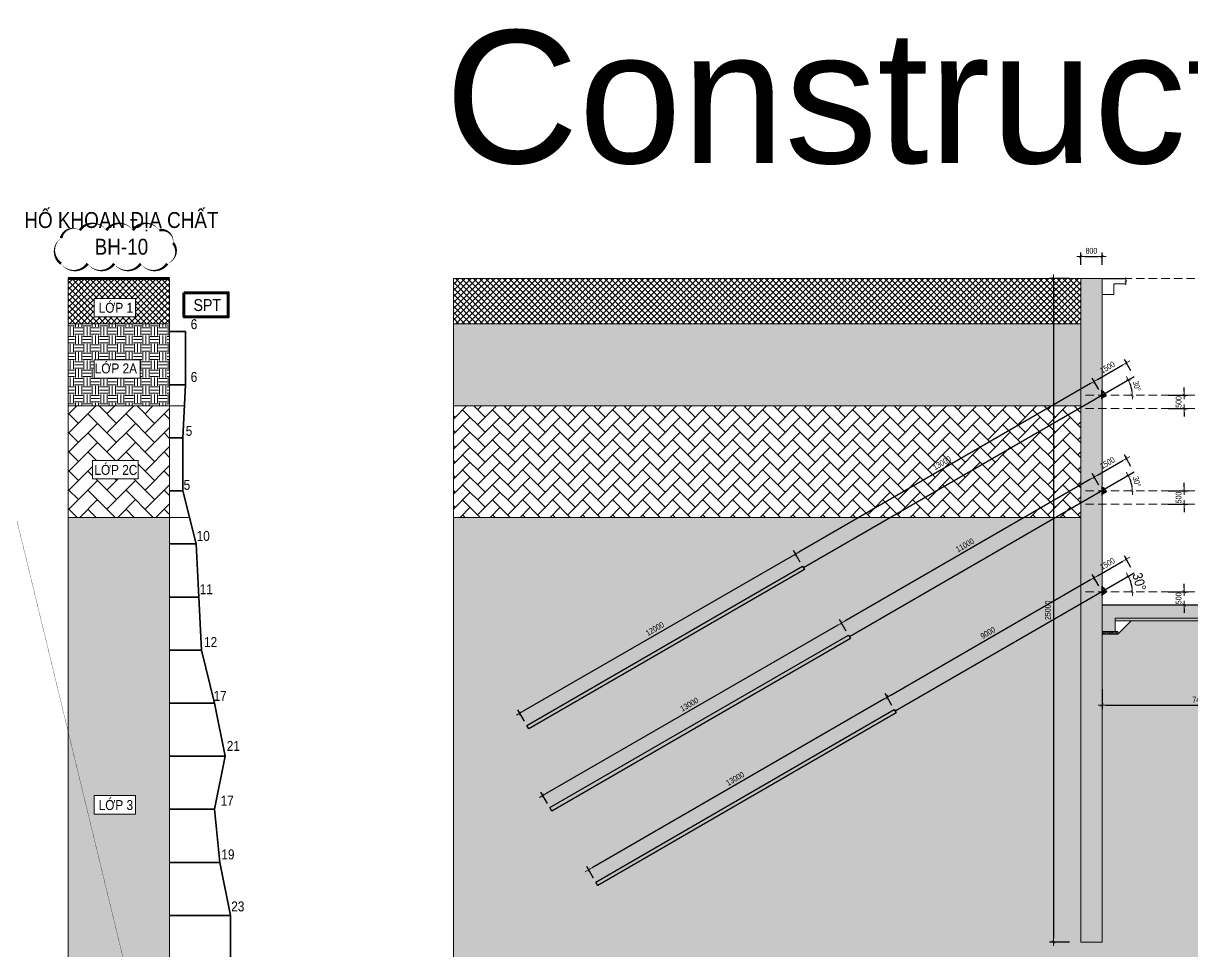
# Model space of a CAD drawing. Header units: millimetres. Extents: x -383953 to 676589, y -101685 to 196247.
# Drawn here: x 121017 to 165062, y 149035 to 183974 of the extents above; entities that cross this region are included whole.
import ezdxf
from ezdxf.enums import TextEntityAlignment as Align

# ---------------------------------------------------------------- set-up
doc = ezdxf.new("R2010")
doc.units = ezdxf.units.MM
doc.linetypes.add('HIDDEN', pattern=[9.525, 6.35, -3.175])
doc.layers.get('0').update_dxf_attribs({"lineweight": 20})
doc.layers.get('Defpoints').update_dxf_attribs({"color": 151, "lineweight": 9})
for name, color, linetype in [('ANCHOR_HEAD', 130, 'Continuous'), ('Concrete', 2, 'Continuous'), ('X-SEC-2$0$A-CON', 2, 'Continuous'), ('건축', 8, 'Continuous')]:
    doc.layers.add(name, color=color, linetype=linetype)
for name, color, linetype, lineweight in [('NDC_S_CONTINUOUS', 3, 'Continuous', 20), ('NDC_S_DIM', 1, 'Continuous', 15), ('NDC_S_ENG TEXT', 2, 'Continuous', 20), ('NDC_S_FOUNDATION NAME', 7, 'Continuous', 20), ('NDC_S_HATCH MATERIAL', 8, 'Continuous', 13), ('NDC_S_LEVEL TEXT', 7, 'Continuous', 20), ('NDC_S_REBAR', 4, 'Continuous', 35), ('NDC_S_SLAB', 2, 'Continuous', 20), ('NDC_S_VN TITLE', 6, 'Continuous', 35)]:
    doc.layers.add(name, color=color, linetype=linetype, lineweight=lineweight)
doc.styles.add('ARIAL', font='arial.ttf', dxfattribs={"width": 0.8})
doc.styles.add('NDC_ARIAL', font='arial.ttf', dxfattribs={"width": 0.85})
doc.styles.add('NDC_DIM', font='', dxfattribs={"width": 0.75})
doc.styles.get('NDC_DIM').set_extended_font_data('Dotum')
doc.dimstyles.new('NDC_1-150', dxfattribs={"dimscale": 150, "dimtxt": 2.5, "dimasz": 1, "dimexe": 1.5, "dimexo": 0, "dimgap": 0.8, "dimtad": 1, "dimdec": 0, "dimdsep": 46, "dimtxsty": 'NDC_ARIAL', "dimblk": 'DIMMARK', "dimcen": 49999.938995, "dimdle": 1.5, "dimclrd": 1, "dimclre": 1, "dimclrt": 3, "dimadec": 0, "dimazin": 0, "dimtfac": 1, "dimtdec": 0, "dimtix": 1, "dimtmove": 2, "dimatfit": 3, "dimfxl": 1, "dimarcsym": 0})
doc.dimstyles.new('NDC_dim_100', dxfattribs={"dimscale": 100, "dimtxt": 2.2, "dimasz": 1.5, "dimexe": 1.5, "dimexo": 2.5, "dimgap": 1, "dimtad": 1, "dimdec": 0, "dimzin": 0, "dimdsep": 46, "dimtxsty": 'NDC_DIM', "dimblk": 'DIMMARK', "dimcen": 0.09, "dimdle": 1.2, "dimclrd": 1, "dimclre": 1, "dimclrt": 3, "dimadec": 0, "dimazin": 0, "dimtfac": 1, "dimtdec": 0, "dimtix": 1, "dimtofl": 0, "dimtmove": 0, "dimatfit": 3, "dimfxl": 6, "dimfxlon": 1, "dimtolj": 1, "dimtzin": 0, "dimarcsym": 0})
pattern_1 = [(355, (202171.6304, 433031.871), (0.60878286, 6.95841997), [5.08, -1.905]), (85, (202171.6304, 433031.871), (-6.95841997, 0.60878286), [5.08, -1.905])]

# ---------------------------------------------------------------- blocks, each defined once
blk = doc.blocks.new('DIMMARK')
at = {"layer": 'NDC_S_DIM', "color": 1}
blk.add_line((-1.5, 0), (1, 0), dxfattribs=at)
at = {"layer": 'NDC_S_DIM', "color": 2, "const_width": 0.1}
blk.add_lwpolyline([(-0.42, -0.42), (0.42, 0.42)], dxfattribs=at)
blk = doc.blocks.new('*D370')
at = {"layer": 'Defpoints', "color": 0, "ltscale": 100, "transparency": 16777216}
for p in [(163237, 169959, 0), (163237, 169459, 0), (164780, 169459)]:
    blk.add_point(p, dxfattribs=at)
at = {"layer": 'NDC_S_CONTINUOUS', "color": 1, "lineweight": -2, "ltscale": 100, "transparency": 16777216}
for p, q in [((164780, 170109), (164780, 170259)), ((164180, 169959), (164930, 169959)), ((164180, 169459), (164930, 169459)), ((164780, 169309), (164780, 169159))]:
    blk.add_line(p, q, dxfattribs=at)
at = {"layer": 'NDC_S_CONTINUOUS', "color": 1, "lineweight": -2, "ltscale": 100, "transparency": 16777216, "xscale": 150, "yscale": 150, "zscale": 150}
for p, rotation in [((164780, 169959), 270), ((164780, 169459), 90)]:
    blk.add_blockref('DIMMARK', p, dxfattribs=dict(at, rotation=rotation))
at = {"layer": 'NDC_S_CONTINUOUS', "color": 3, "ltscale": 100, "transparency": 16777216, "insert": (164570, 169709), "char_height": 220, "attachment_point": 5, "rotation": 90, "style": 'NDC_DIM'}
blk.add_mtext('\\A1;500', dxfattribs=at)
blk = doc.blocks.new('*D371')
at = {"layer": 'Defpoints', "color": 0, "ltscale": 100, "transparency": 16777216}
for p in [(163237, 166359, 0), (163237, 165859, 0), (164780, 165859)]:
    blk.add_point(p, dxfattribs=at)
at = {"layer": 'NDC_S_CONTINUOUS', "color": 1, "lineweight": -2, "ltscale": 100, "transparency": 16777216}
for p, q in [((164780, 166509), (164780, 166659)), ((164180, 166359), (164930, 166359)), ((164180, 165859), (164930, 165859)), ((164780, 165709), (164780, 165559))]:
    blk.add_line(p, q, dxfattribs=at)
at = {"layer": 'NDC_S_CONTINUOUS', "color": 1, "lineweight": -2, "ltscale": 100, "transparency": 16777216, "xscale": 150, "yscale": 150, "zscale": 150}
for p, rotation in [((164780, 166359), 270), ((164780, 165859), 90)]:
    blk.add_blockref('DIMMARK', p, dxfattribs=dict(at, rotation=rotation))
at = {"layer": 'NDC_S_CONTINUOUS', "color": 3, "ltscale": 100, "transparency": 16777216, "insert": (164570, 166109), "char_height": 220, "attachment_point": 5, "rotation": 90, "style": 'NDC_DIM'}
blk.add_mtext('\\A1;500', dxfattribs=at)
blk = doc.blocks.new('ANCHOR_HEAD2')
at = {"layer": 'ANCHOR_HEAD'}
for p, q in [((-96, 260), (-334, -81)), ((-84, 260), (-326, -86)), ((-24, -143), (-265, 1)), ((-259, 10), (-24, -133)), ((-24, 89), (-146, 170)), ((-141, 179), (-24, 99)), ((-14, 260), (-96, 260)), ((-24, -260), (-24, 260)), ((-14, -260), (-14, 260)), ((-24, -260), (-334, -81)), ((-24, -260), (-14, -260))]:
    blk.add_line(p, q, dxfattribs=at)
blk.add_lwpolyline([(-14, 350), (0, 350), (0, -350), (-14, -350)], close=True, dxfattribs=at)
blk = doc.blocks.new('*D372')
at = {"layer": 'Defpoints', "color": 0, "ltscale": 100, "transparency": 16777216}
for p in [(161684, 169959), (150126, 163979), (150426, 163459)]:
    blk.add_point(p, dxfattribs=at)
at = {"layer": 'NDC_S_CONTINUOUS', "color": 1, "lineweight": -2, "ltscale": 100, "transparency": 16777216}
for p, q in [((161559, 170175), (161309, 170609)), ((161254, 170404), (150256, 164054)), ((150301, 163675), (150051, 164109))]:
    blk.add_line(p, q, dxfattribs=at)
at = {"layer": 'NDC_S_CONTINUOUS', "color": 1, "lineweight": -2, "ltscale": 100, "transparency": 16777216, "xscale": 150, "yscale": 150, "zscale": 150}
for p, rotation in [((161384, 170479), 29.99999999999558), ((150126, 163979), 209.9999999999956)]:
    blk.add_blockref('DIMMARK', p, dxfattribs=dict(at, rotation=rotation))
at = {"layer": 'NDC_S_CONTINUOUS', "color": 3, "ltscale": 100, "transparency": 16777216, "insert": (155650, 167411), "char_height": 220, "attachment_point": 5, "rotation": 30, "style": 'NDC_DIM'}
blk.add_mtext('\\A1;13000', dxfattribs=at)
blk = doc.blocks.new('*D373')
at = {"layer": 'Defpoints', "color": 0, "ltscale": 100, "transparency": 16777216}
for p in [(162600, 171181), (162900, 170661), (161684, 169959)]:
    blk.add_point(p, dxfattribs=at)
at = {"layer": 'NDC_S_CONTINUOUS', "color": 1, "lineweight": -2, "ltscale": 100, "transparency": 16777216}
for p, q in [((161514, 170554), (162470, 171106)), ((162775, 170877), (162525, 171311)), ((161559, 170175), (161309, 170609))]:
    blk.add_line(p, q, dxfattribs=at)
at = {"layer": 'NDC_S_CONTINUOUS', "color": 1, "lineweight": -2, "ltscale": 100, "transparency": 16777216, "xscale": 150, "yscale": 150, "zscale": 150}
for p, rotation in [((162600, 171181), 29.99999999999344), ((161384, 170479), 209.9999999999935)]:
    blk.add_blockref('DIMMARK', p, dxfattribs=dict(at, rotation=rotation))
at = {"layer": 'NDC_S_CONTINUOUS', "color": 3, "ltscale": 100, "transparency": 16777216, "insert": (161887, 171012), "char_height": 220, "attachment_point": 5, "rotation": 30, "style": 'NDC_DIM'}
blk.add_mtext('\\A1;1500', dxfattribs=at)
blk = doc.blocks.new('*D374')
at = {"layer": 'Defpoints', "color": 0, "ltscale": 100, "transparency": 16777216}
for p in [(162900, 170661), (162809, 170157), (161684, 169959), (164732, 169959), (150426, 163459)]:
    blk.add_point(p, dxfattribs=at)
at = {"layer": 'NDC_S_CONTINUOUS', "color": 1, "lineweight": -2, "ltscale": 100, "transparency": 16777216}
blk.add_arc((161684, 169959), 1142, 7.5312, 22.4688, dxfattribs=at)
at = {"layer": 'NDC_S_CONTINUOUS', "color": 1, "lineweight": -2, "ltscale": 100, "transparency": 16777216, "xscale": 150, "yscale": 150, "zscale": 150}
for p, rotation in [((162673, 170530), 116.2344230445618), ((162826, 169959), 273.7655769554311)]:
    blk.add_blockref('DIMMARK', p, dxfattribs=dict(at, rotation=rotation))
at = {"layer": 'NDC_S_CONTINUOUS', "color": 3, "ltscale": 100, "transparency": 16777216, "insert": (162990, 170309), "char_height": 220, "attachment_point": 5, "rotation": 285, "style": 'NDC_DIM'}
blk.add_mtext('\\A1;30°', dxfattribs=at)
blk = doc.blocks.new('*D375')
at = {"layer": 'Defpoints', "color": 0, "ltscale": 100, "transparency": 16777216}
for p in [(150426, 163459), (139734, 157979), (140034, 157459)]:
    blk.add_point(p, dxfattribs=at)
at = {"layer": 'NDC_S_CONTINUOUS', "color": 1, "lineweight": -2, "ltscale": 100, "transparency": 16777216}
for p, q in [((149996, 163904), (139864, 158054)), ((150301, 163675), (150051, 164109)), ((139909, 157675), (139659, 158109))]:
    blk.add_line(p, q, dxfattribs=at)
at = {"layer": 'NDC_S_CONTINUOUS', "color": 1, "lineweight": -2, "ltscale": 100, "transparency": 16777216, "xscale": 150, "yscale": 150, "zscale": 150}
for p, rotation in [((150126, 163979), 29.99999999998255), ((139734, 157979), 209.9999999999825)]:
    blk.add_blockref('DIMMARK', p, dxfattribs=dict(at, rotation=rotation))
at = {"layer": 'NDC_S_CONTINUOUS', "color": 3, "ltscale": 100, "transparency": 16777216, "insert": (144825, 161161), "char_height": 220, "attachment_point": 5, "rotation": 30, "style": 'NDC_DIM'}
blk.add_mtext('\\A1;12000', dxfattribs=at)
blk = doc.blocks.new('*D376')
at = {"layer": 'Defpoints', "color": 0, "ltscale": 100, "transparency": 16777216}
for p in [(161684, 166359), (151858, 161379), (152158, 160859)]:
    blk.add_point(p, dxfattribs=at)
at = {"layer": 'NDC_S_CONTINUOUS', "color": 1, "lineweight": -2, "ltscale": 100, "transparency": 16777216}
for p, q in [((161559, 166575), (161309, 167009)), ((161254, 166804), (151988, 161454)), ((152033, 161075), (151783, 161509))]:
    blk.add_line(p, q, dxfattribs=at)
at = {"layer": 'NDC_S_CONTINUOUS', "color": 1, "lineweight": -2, "ltscale": 100, "transparency": 16777216, "xscale": 150, "yscale": 150, "zscale": 150}
for p, rotation in [((161384, 166879), 29.99999999999718), ((151858, 161379), 209.9999999999972)]:
    blk.add_blockref('DIMMARK', p, dxfattribs=dict(at, rotation=rotation))
at = {"layer": 'NDC_S_CONTINUOUS', "color": 3, "ltscale": 100, "transparency": 16777216, "insert": (156516, 164311), "char_height": 220, "attachment_point": 5, "rotation": 30, "style": 'NDC_DIM'}
blk.add_mtext('\\A1;11000', dxfattribs=at)
blk = doc.blocks.new('*D377')
at = {"layer": 'Defpoints', "color": 0, "ltscale": 100, "transparency": 16777216}
for p in [(162600, 167581), (162900, 167061), (161684, 166359)]:
    blk.add_point(p, dxfattribs=at)
at = {"layer": 'NDC_S_CONTINUOUS', "color": 1, "lineweight": -2, "ltscale": 100, "transparency": 16777216}
for p, q in [((161514, 166954), (162470, 167506)), ((162775, 167277), (162525, 167711)), ((161559, 166575), (161309, 167009))]:
    blk.add_line(p, q, dxfattribs=at)
at = {"layer": 'NDC_S_CONTINUOUS', "color": 1, "lineweight": -2, "ltscale": 100, "transparency": 16777216, "xscale": 150, "yscale": 150, "zscale": 150}
for p, rotation in [((162600, 167581), 29.99999999999344), ((161384, 166879), 209.9999999999934)]:
    blk.add_blockref('DIMMARK', p, dxfattribs=dict(at, rotation=rotation))
at = {"layer": 'NDC_S_CONTINUOUS', "color": 3, "ltscale": 100, "transparency": 16777216, "insert": (161887, 167412), "char_height": 220, "attachment_point": 5, "rotation": 30, "style": 'NDC_DIM'}
blk.add_mtext('\\A1;1500', dxfattribs=at)
blk = doc.blocks.new('*D378')
at = {"layer": 'Defpoints', "color": 0, "ltscale": 100, "transparency": 16777216}
for p in [(162900, 167061), (162809, 166557), (161684, 166359), (164732, 166359), (152158, 160859)]:
    blk.add_point(p, dxfattribs=at)
at = {"layer": 'NDC_S_CONTINUOUS', "color": 1, "lineweight": -2, "ltscale": 100, "transparency": 16777216}
blk.add_arc((161684, 166359), 1142, 7.5312, 22.4688, dxfattribs=at)
at = {"layer": 'NDC_S_CONTINUOUS', "color": 1, "lineweight": -2, "ltscale": 100, "transparency": 16777216, "xscale": 150, "yscale": 150, "zscale": 150}
for p, rotation in [((162673, 166930), 116.2344230445613), ((162826, 166359), 273.7655769554322)]:
    blk.add_blockref('DIMMARK', p, dxfattribs=dict(at, rotation=rotation))
at = {"layer": 'NDC_S_CONTINUOUS', "color": 3, "ltscale": 100, "transparency": 16777216, "insert": (162990, 166709), "char_height": 220, "attachment_point": 5, "rotation": 285, "style": 'NDC_DIM'}
blk.add_mtext('\\A1;30°', dxfattribs=at)
blk = doc.blocks.new('*D379')
at = {"layer": 'Defpoints', "color": 0, "ltscale": 100, "transparency": 16777216}
for p in [(152158, 160859), (140600, 154879), (140900, 154359)]:
    blk.add_point(p, dxfattribs=at)
at = {"layer": 'NDC_S_CONTINUOUS', "color": 1, "lineweight": -2, "ltscale": 100, "transparency": 16777216}
for p, q in [((151728, 161304), (140730, 154954)), ((152033, 161075), (151783, 161509)), ((140775, 154575), (140525, 155009))]:
    blk.add_line(p, q, dxfattribs=at)
at = {"layer": 'NDC_S_CONTINUOUS', "color": 1, "lineweight": -2, "ltscale": 100, "transparency": 16777216, "xscale": 150, "yscale": 150, "zscale": 150}
for p, rotation in [((151858, 161379), 29.99999999998326), ((140600, 154879), 209.9999999999833)]:
    blk.add_blockref('DIMMARK', p, dxfattribs=dict(at, rotation=rotation))
at = {"layer": 'NDC_S_CONTINUOUS', "color": 3, "ltscale": 100, "transparency": 16777216, "insert": (146124, 158311), "char_height": 220, "attachment_point": 5, "rotation": 30, "style": 'NDC_DIM'}
blk.add_mtext('\\A1;13000', dxfattribs=at)
blk = doc.blocks.new('*D354')
at = {"layer": 'Defpoints', "color": 0, "ltscale": 100, "transparency": 16777216}
for p in [(161684, 162559), (153590, 158579), (153890, 158059)]:
    blk.add_point(p, dxfattribs=at)
at = {"layer": 'NDC_S_CONTINUOUS', "color": 1, "lineweight": -2, "ltscale": 100, "transparency": 16777216}
for p, q in [((161254, 163004), (153720, 158654)), ((161559, 162775), (161309, 163209)), ((153765, 158275), (153515, 158709))]:
    blk.add_line(p, q, dxfattribs=at)
at = {"layer": 'NDC_S_CONTINUOUS', "color": 1, "lineweight": -2, "ltscale": 100, "transparency": 16777216, "xscale": 150, "yscale": 150, "zscale": 150}
for p, rotation in [((161384, 163079), 29.99999999999286), ((153590, 158579), 209.9999999999929)]:
    blk.add_blockref('DIMMARK', p, dxfattribs=dict(at, rotation=rotation))
at = {"layer": 'NDC_S_CONTINUOUS', "color": 3, "ltscale": 100, "transparency": 16777216, "insert": (157382, 161011), "char_height": 220, "attachment_point": 5, "rotation": 30, "style": 'NDC_DIM'}
blk.add_mtext('\\A1;9000', dxfattribs=at)
blk = doc.blocks.new('*D355')
at = {"layer": 'Defpoints', "color": 0, "ltscale": 100, "transparency": 16777216}
for p in [(162600, 163781), (162900, 163261), (161684, 162559)]:
    blk.add_point(p, dxfattribs=at)
at = {"layer": 'NDC_S_CONTINUOUS', "color": 1, "lineweight": -2, "ltscale": 100, "transparency": 16777216}
for p, q in [((162775, 163477), (162525, 163911)), ((161514, 163154), (162470, 163706)), ((161559, 162775), (161309, 163209))]:
    blk.add_line(p, q, dxfattribs=at)
at = {"layer": 'NDC_S_CONTINUOUS', "color": 1, "lineweight": -2, "ltscale": 100, "transparency": 16777216, "xscale": 150, "yscale": 150, "zscale": 150}
for p, rotation in [((162600, 163781), 29.99999999999344), ((161384, 163079), 209.9999999999934)]:
    blk.add_blockref('DIMMARK', p, dxfattribs=dict(at, rotation=rotation))
at = {"layer": 'NDC_S_CONTINUOUS', "color": 3, "ltscale": 100, "transparency": 16777216, "insert": (161887, 163612), "char_height": 220, "attachment_point": 5, "rotation": 30, "style": 'NDC_DIM'}
blk.add_mtext('\\A1;1500', dxfattribs=at)
blk = doc.blocks.new('*D356')
at = {"layer": 'Defpoints', "color": 0, "transparency": 16777216}
for p in [(162900, 163261), (161684, 162559), (162809, 162757), (164732, 162559), (153890, 158059)]:
    blk.add_point(p, dxfattribs=at)
at = {"layer": 'NDC_S_CONTINUOUS', "color": 1, "lineweight": -2, "transparency": 16777216}
blk.add_arc((161684, 162559), 1142, 7.5312, 22.4688, dxfattribs=at)
at = {"layer": 'NDC_S_CONTINUOUS', "color": 1, "lineweight": -2, "transparency": 16777216, "xscale": 150, "yscale": 150, "zscale": 150}
for p, rotation in [((162673, 163130), 116.2344230445632), ((162826, 162559), 273.7655769554296)]:
    blk.add_blockref('DIMMARK', p, dxfattribs=dict(at, rotation=rotation))
at = {"layer": 'NDC_S_CONTINUOUS', "color": 3, "transparency": 16777216, "insert": (163088, 162935), "char_height": 375, "attachment_point": 5, "rotation": 285, "style": 'NDC_ARIAL'}
blk.add_mtext('30°', dxfattribs=at)
blk = doc.blocks.new('*D357')
at = {"layer": 'Defpoints', "color": 0, "ltscale": 100, "transparency": 16777216}
for p in [(153890, 158059), (142332, 152078), (142638, 151548)]:
    blk.add_point(p, dxfattribs=at)
at = {"layer": 'NDC_S_CONTINUOUS', "color": 1, "lineweight": -2, "ltscale": 100, "transparency": 16777216}
for p, q in [((153765, 158275), (153509, 158718)), ((153454, 158513), (142462, 152153)), ((142513, 151765), (142257, 152207))]:
    blk.add_line(p, q, dxfattribs=at)
at = {"layer": 'NDC_S_CONTINUOUS', "color": 1, "lineweight": -2, "ltscale": 100, "transparency": 16777216, "xscale": 150, "yscale": 150, "zscale": 150}
for p, rotation in [((153584, 158588), 30.05380247376608), ((142332, 152078), 210.053802473766)]:
    blk.add_blockref('DIMMARK', p, dxfattribs=dict(at, rotation=rotation))
at = {"layer": 'NDC_S_CONTINUOUS', "color": 3, "ltscale": 100, "transparency": 16777216, "insert": (147853, 155515), "char_height": 220, "attachment_point": 5, "rotation": 30.0538, "style": 'NDC_DIM'}
blk.add_mtext('\\A1;13000', dxfattribs=at)
blk = doc.blocks.new('*D363')
at = {"layer": 'Defpoints', "color": 0, "ltscale": 100, "transparency": 16777216}
for p in [(160884, 174359), (159852, 149359), (160884, 149359)]:
    blk.add_point(p, dxfattribs=at)
at = {"layer": 'NDC_S_CONTINUOUS', "color": 1, "lineweight": -2, "ltscale": 100, "transparency": 16777216}
for p, q in [((160452, 174359), (159702, 174359)), ((159852, 174209), (159852, 149509)), ((160452, 149359), (159702, 149359))]:
    blk.add_line(p, q, dxfattribs=at)
at = {"layer": 'NDC_S_CONTINUOUS', "color": 1, "lineweight": -2, "ltscale": 100, "transparency": 16777216, "xscale": 150, "yscale": 150, "zscale": 150}
for p, rotation in [((159852, 174359), 90), ((159852, 149359), 270)]:
    blk.add_blockref('DIMMARK', p, dxfattribs=dict(at, rotation=rotation))
at = {"layer": 'NDC_S_CONTINUOUS', "color": 3, "ltscale": 100, "transparency": 16777216, "insert": (159642, 161859), "char_height": 220, "attachment_point": 5, "rotation": 90, "style": 'NDC_DIM'}
blk.add_mtext('\\A1;25000', dxfattribs=at)
blk = doc.blocks.new('*D364')
at = {"layer": 'Defpoints', "color": 0, "ltscale": 100, "transparency": 16777216}
for p in [(161684, 175193), (160884, 174627), (161684, 174627)]:
    blk.add_point(p, dxfattribs=at)
at = {"layer": 'NDC_S_CONTINUOUS', "color": 1, "lineweight": -2, "ltscale": 100, "transparency": 16777216}
for p, q in [((160884, 174877), (160884, 175343)), ((161684, 174877), (161684, 175343)), ((161034, 175193), (161534, 175193))]:
    blk.add_line(p, q, dxfattribs=at)
at = {"layer": 'NDC_S_CONTINUOUS', "color": 1, "lineweight": -2, "ltscale": 100, "transparency": 16777216, "xscale": 150, "yscale": 150, "zscale": 150, "rotation": 180}
blk.add_blockref('DIMMARK', (160884, 175193), dxfattribs=at)
at = {"layer": 'NDC_S_CONTINUOUS', "color": 1, "lineweight": -2, "ltscale": 100, "transparency": 16777216, "xscale": 150, "yscale": 150, "zscale": 150}
blk.add_blockref('DIMMARK', (161684, 175193), dxfattribs=at)
at = {"layer": 'NDC_S_CONTINUOUS', "color": 3, "ltscale": 100, "transparency": 16777216, "insert": (161284, 175403), "char_height": 220, "attachment_point": 5, "style": 'NDC_DIM'}
blk.add_mtext('\\A1;800', dxfattribs=at)
blk = doc.blocks.new('*D365')
at = {"layer": 'Defpoints', "color": 0, "ltscale": 100, "transparency": 16777216}
for p in [(161684, 159498), (169084, 158998), (169084, 158281)]:
    blk.add_point(p, dxfattribs=at)
at = {"layer": 'NDC_S_CONTINUOUS', "color": 1, "lineweight": -2, "ltscale": 100, "transparency": 16777216}
for p, q in [((161684, 158881), (161684, 158131)), ((169084, 158748), (169084, 158131)), ((161834, 158281), (168934, 158281))]:
    blk.add_line(p, q, dxfattribs=at)
at = {"layer": 'NDC_S_CONTINUOUS', "color": 1, "lineweight": -2, "ltscale": 100, "transparency": 16777216, "xscale": 150, "yscale": 150, "zscale": 150, "rotation": 180}
blk.add_blockref('DIMMARK', (161684, 158281), dxfattribs=at)
at = {"layer": 'NDC_S_CONTINUOUS', "color": 1, "lineweight": -2, "ltscale": 100, "transparency": 16777216, "xscale": 150, "yscale": 150, "zscale": 150}
blk.add_blockref('DIMMARK', (169084, 158281), dxfattribs=at)
at = {"layer": 'NDC_S_CONTINUOUS', "color": 3, "ltscale": 100, "transparency": 16777216, "insert": (165384, 158491), "char_height": 220, "attachment_point": 5, "style": 'NDC_DIM'}
blk.add_mtext('\\A1;7400', dxfattribs=at)
blk = doc.blocks.new('*D380')
at = {"layer": 'Defpoints', "color": 0, "ltscale": 100, "transparency": 16777216}
for p in [(163237, 162559, 0), (163237, 162059, 0), (164780, 162059)]:
    blk.add_point(p, dxfattribs=at)
at = {"layer": 'NDC_S_CONTINUOUS', "color": 1, "lineweight": -2, "ltscale": 100, "transparency": 16777216}
for p, q in [((164180, 162559), (164930, 162559)), ((164780, 162709), (164780, 162859)), ((164180, 162059), (164930, 162059)), ((164780, 161909), (164780, 161759))]:
    blk.add_line(p, q, dxfattribs=at)
at = {"layer": 'NDC_S_CONTINUOUS', "color": 1, "lineweight": -2, "ltscale": 100, "transparency": 16777216, "xscale": 150, "yscale": 150, "zscale": 150}
for p, rotation in [((164780, 162559), 270), ((164780, 162059), 90)]:
    blk.add_blockref('DIMMARK', p, dxfattribs=dict(at, rotation=rotation))
at = {"layer": 'NDC_S_CONTINUOUS', "color": 3, "ltscale": 100, "transparency": 16777216, "insert": (164570, 162309), "char_height": 220, "attachment_point": 5, "rotation": 90, "style": 'NDC_DIM'}
blk.add_mtext('\\A1;500', dxfattribs=at)

msp = doc.modelspace()

# ---------------------------------------------------------------- hatches: boundary and pattern name
at = {"layer": 'Concrete'}
h = msp.add_hatch(dxfattribs=at)
h.set_pattern_fill('ANGLE', color=256, angle=-5)
h.set_pattern_definition([(355, (322583.621, 397722.406), (0.60878286, 6.95841997), [5.08, -1.905]), (85, (322583.621, 397722.406), (-6.95841997, 0.60878286), [5.08, -1.905])])
h.paths.add_polyline_path([(139996.3, 157523.7), (140071.3, 157393.8), (150463.6, 163393.8), (150388.6, 163523.7)])
h = msp.add_hatch(dxfattribs=at)
h.set_pattern_fill('ANGLE', color=256, angle=-5)
h.set_pattern_definition(pattern_1)
h.paths.add_polyline_path([(152120.6, 160923.7), (140862.3, 154423.7), (140937.3, 154293.8), (152195.6, 160793.8)])
h = msp.add_hatch(dxfattribs=at)
h.set_pattern_fill('ANGLE', color=256, angle=-5)
h.set_pattern_definition(pattern_1)
h.paths.add_polyline_path([(153852.7, 158123.7), (142600.5, 151613.2), (142675.5, 151483.3), (153927.7, 157993.8)])
at = {"layer": 'NDC_S_HATCH MATERIAL'}
h = msp.add_hatch(dxfattribs=at)
h.set_pattern_fill('ANSI37', color=256, scale=50)
h.set_pattern_definition([(45, (293715.89, 440823.3), (-112.2532, 112.2532), []), (135, (293715.89, 440823.3), (-112.2532, -112.2532), [])])
h.paths.add_polyline_path([(122704.8, 174358.8), (122704.8, 172658.8), (126528.4, 172658.8), (126528.4, 174358.8)])
h.paths.add_polyline_path([(123690.2, 173612.3), (125247, 173612.3), (125247, 172919.6), (123690.2, 172919.6)], flags=16)
h.paths.add_polyline_path([(123736.9, 172947.3), (125272.8, 172947.3), (125272.8, 173661.3), (123736.9, 173661.3)], flags=24)
h = msp.add_hatch(dxfattribs=at)
h.set_pattern_fill('ANSI37', color=256, scale=50)
h.set_pattern_definition([(45, (130535.18, 433031.87), (-112.2532, 112.2532), []), (135, (130535.18, 433031.87), (-112.2532, -112.2532), [])])
h.paths.add_polyline_path([(137227.7, 174358.8), (137227.7, 172658.7), (160884.4, 172658.7), (160884.4, 174358.8)])
h = msp.add_hatch(dxfattribs=at)
h.set_pattern_fill('BT-01', color=256, scale=50, pattern_type=2)
h.set_pattern_definition([(50, (192450.18, -757207.56), (358.63009, -31.37607), [37.5, -412.5]), (355, (192450.18, -757207.56), (-69.37567, 376.09607), [30, -330]), (100.4514, (192480.06, -757210.17), (289.25469, 344.71977), [31.8701, -350.57106]), (46.1842, (192450.18, -757107.56), (533.62052, -82.7595), [56.25, -618.75]), (96.6356, (192494.64, -757114.45), (467.33135, 487.05894), [47.80514, -525.8565]), (351.1842, (192450.2, -757107.56), (467.33097, 487.0593), [45, -495]), (21, (192500.18, -757132.56), (298.45353, -201.309445), [37.5, -412.5]), (326, (192500.18, -757132.56), (121.65767, 362.57502), [30, -330]), (71.4514, (192525.05, -757149.33), (420.11131, 161.26525), [31.8701, -350.57106]), (37.5, (192450.18, -757207.56), (6.079928, 166.446927), [0, -326, 0, -335, 0, -331.25]), (7.5, (192450.18, -757207.56), (131.53477, 197.205856), [0, -191, 0, -318.5, 0, -126.25]), (327.5, (192338.68, -757207.56), (266.911218, -11.277436), [0, -125, 0, -390, 0, -517.5]), (317.5, (192288.68, -757207.56), (291.593085, 50.05249), [0, -162.5, 0, -259, 0, -367.5]), (45, (192450.18, -757207.56), (-150.26019, 150.26019), []), (45, (192450.18, -757146.3), (-150.26019, 150.26019), [])])
h.paths.add_polyline_path([(160884.4, 149358.8), (161684.4, 149358.8), (161684.4, 174358.8), (160884.4, 174358.8)])
h = msp.add_hatch(dxfattribs=at)
h.set_pattern_fill('EARTH', color=256, scale=50, angle=90)
h.set_pattern_definition([(90, (293715.9, 440823.3), (-317.5, 317.5), [317.5, -317.5]), (90, (293596.83, 440823.3), (-317.5, 317.5), [317.5, -317.5]), (90, (293477.76, 440823.3), (-317.5, 317.5), [317.5, -317.5]), (180, (293438.08, 440862.98), (-317.5, -317.5), [317.5, -317.5]), (180, (293438.08, 440982.05), (-317.5, -317.5), [317.5, -317.5]), (180, (293438.08, 441101.1), (-317.5, -317.5), [317.5, -317.5])])
h.paths.add_polyline_path([(122704.8, 172658.8), (122704.8, 169558.8), (126528.4, 169558.8), (126528.4, 172658.8)])
h.paths.add_polyline_path([(125415.6, 171300.4), (125415.6, 170607.6), (123690.2, 170607.6), (123690.2, 171300.4)], flags=16)
h.paths.add_polyline_path([(123588.1, 170662), (125421.6, 170662), (125421.6, 171376.1), (123588.1, 171376.1)], flags=24)
h = msp.add_hatch(dxfattribs=at)
h.set_pattern_fill('EARTH', color=256, scale=50, angle=90)
h.set_pattern_definition([(90, (130535.18, 433031.87), (-317.5, 317.5), [317.5, -317.5]), (90, (130416.1, 433031.87), (-317.5, 317.5), [317.5, -317.5]), (90, (130297.05, 433031.87), (-317.5, 317.5), [317.5, -317.5]), (180, (130257.36, 433071.56), (-317.5, -317.5), [317.5, -317.5]), (180, (130257.36, 433190.62), (-317.5, -317.5), [317.5, -317.5]), (180, (130257.36, 433309.68), (-317.5, -317.5), [317.5, -317.5])])
h.paths.add_polyline_path([(137227.7, 172658.7), (137227.7, 169558.7), (160884.4, 169558.7), (160884.4, 172658.7)])
h = msp.add_hatch(dxfattribs=at)
h.set_pattern_fill('AR-HBONE', color=256, scale=5)
h.set_pattern_definition([(45, (293715.9, 440823.3), (0, 718.4205), [1524, -508]), (135, (294075.1, 441182.5), (7e-14, 718.4205), [1524, -508])])
h.paths.add_polyline_path([(122704.8, 169558.8), (122704.9, 165358.8), (126528.4, 165358.8), (126528.4, 169558.8)])
h.paths.add_polyline_path([(125344.2, 167502.9), (125344.2, 166810.2), (123624.8, 166810.2), (123624.8, 167502.9)], flags=16)
h.paths.add_polyline_path([(123576.1, 166837.8), (125433.5, 166837.8), (125433.5, 167551.9), (123576.1, 167551.9)], flags=24)
h = msp.add_hatch(dxfattribs=at)
h.set_pattern_fill('AR-HBONE', color=256, scale=100)
h.set_pattern_definition([(45, (192450.18, -758307.56), (0, 565.68542), [1200, -400]), (135, (192733, -758024.7), (4e-14, 565.68542), [1200, -400])])
h.paths.add_polyline_path([(160884.4, 169558.7), (137227.7, 169558.7), (137227.7, 165358.7), (160884.4, 165358.7)])
h = msp.add_hatch(dxfattribs=at)
h.set_pattern_fill('AR-SAND', color=256, scale=100)
h.set_pattern_definition([(37.5, (717870.11, -441558.42), (-6.299336, 192.682377), [0, -152, 0, -170, 0, -162.5]), (7.5, (717870.11, -441558.42), (176.97767, 282.21461), [0, -82, 0, -137, 0, -52.5]), (327.5, (717747.11, -441558.42), (311.414186, 0.565905), [0, -50, 0, -180, 0, -235]), (317.5, (717747.11, -441558.42), (300.61266, 87.76756), [0, -25, 0, -118, 0, -135])])
h.paths.add_polyline_path([(126528.4, 165358.8), (122704.8, 165358.8), (122704.8, 142358.8), (126528.4, 142358.8)])
h.paths.add_polyline_path([(125247, 154874.2), (125247, 154181.5), (123690.2, 154181.5), (123690.2, 154874.2)], flags=16)
h = msp.add_hatch(dxfattribs=at)
h.set_pattern_fill('AR-SAND', color=256, scale=15)
h.set_pattern_definition([(37.5, (130535.2, 433031.9), (-24.0005, 734.1199), [0, -579.12, 0, -647.7, 0, -619.125]), (7.5, (130535.2, 433031.9), (674.285, 1075.2377), [0, -312.42, 0, -521.97, 0, -200.025]), (327.5, (130066.55, 433031.9), (1186.4886, 2.1558), [0, -190.5, 0, -685.8, 0, -895.35]), (317.5, (130066.5, 433031.9), (1145.3347, 334.394), [0, -95.25, 0, -449.58, 0, -514.35])])
h.paths.add_polyline_path([(173284.4, 143787.8), (173284.4, 161458.8), (172684.4, 161458.8), (171184.4, 159958.8), (168984.4, 159958.8), (167484.4, 161458.8), (162784.4, 161458.8), (162284.4, 160958.8), (161684.4, 160958.8), (161684.4, 149358.8), (160884.4, 149358.8), (160884.4, 165358.7), (137227.7, 165358.7), (137227.7, 143787.8)])
h = msp.add_hatch(dxfattribs=at)
h.set_pattern_fill('BT-01', color=256, scale=50, pattern_type=2)
h.set_pattern_definition([(50, (208331.8, 433031.87), (358.6301, -31.37607), [37.5, -412.5]), (355, (208331.8, 433031.87), (-69.37567, 376.09607), [30, -330]), (100.4514, (208361.7, 433029.26), (289.2547, 344.71977), [31.8701, -350.57106]), (46.1842, (208331.8, 433131.87), (533.6205, -82.7595), [56.25, -618.75]), (96.6356, (208376.3, 433125), (467.3314, 487.0589), [47.8051, -525.8565]), (351.1842, (208331.8, 433131.87), (467.331, 487.0593), [45, -495]), (21, (208381.8, 433106.87), (298.45353, -201.30945), [37.5, -412.5]), (326, (208381.8, 433106.87), (121.65767, 362.575), [30, -330]), (71.4514, (208406.7, 433090.1), (420.1113, 161.26525), [31.8701, -350.57106]), (37.5, (208331.81, 433031.87), (6.07993, 166.446927), [0, -326, 0, -335, 0, -331.25]), (7.5, (208331.81, 433031.87), (131.53477, 197.20586), [0, -191, 0, -318.5, 0, -126.25]), (327.5, (208220.31, 433031.87), (266.91122, -11.277436), [0, -125, 0, -390, 0, -517.5]), (317.5, (208170.31, 433031.87), (291.59308, 50.0525), [0, -162.5, 0, -259, 0, -367.5]), (45, (208331.81, 433031.87), (-150.26019, 150.26019), []), (45, (208331.81, 433093.12), (-150.26019, 150.26019), [])])
h.paths.add_polyline_path([(161684.4, 162058.8), (161684.4, 161058.8), (162184.4, 161058.8), (162184.4, 161558.8), (169084.4, 161558.8), (169084.4, 160058.8), (169584.4, 160058.8), (169584.4, 160158.8), (170584.4, 160158.8), (171084.4, 160075.5), (171084.4, 161558.8), (173284.4, 161558.8), (173284.4, 162058.8), (170708.8, 162058.8)])
h.paths.add_polyline_path([(164735, 162041.6), (164735, 162575.9), (164405, 162575.9), (164405, 162041.6)], flags=9)
h = msp.add_hatch(dxfattribs=at)
h.set_pattern_fill('AR-SAND', color=256, scale=0.5)
h.set_pattern_definition([(37.5, (130535.176, 433031.871), (-0.8000156, 24.4706619), [0, -19.304, 0, -21.59, 0, -20.6375]), (7.5, (130535.176, 433031.87), (22.476164, 35.841255), [0, -10.414, 0, -17.399, 0, -6.6675]), (327.5, (130519.555, 433031.871), (39.5496185, 0.0718592), [0, -6.35, 0, -22.86, 0, -29.845]), (317.5, (130519.555, 433031.87), (38.1778226, 11.146466), [0, -3.175, 0, -14.986, 0, -17.145])])
h.paths.add_polyline_path([(169084.4, 161558.8), (162184.4, 161558.8), (162184.4, 161458.8), (167984.4, 161458.8), (169084.4, 161458.8)])
h.paths.add_polyline_path([(173284.4, 161558.8), (171084.4, 161558.8), (171084.4, 161458.8), (172408.8, 161458.8), (173284.4, 161458.8)])
h.paths.add_polyline_path([(171184.4, 160058.8), (169084.4, 160058.8), (168984.4, 160058.8), (168984.4, 159958.8), (171184.4, 159958.8)])
h = msp.add_hatch(dxfattribs=at)
h.set_pattern_fill('AR-SAND', color=256, scale=0.5)
h.set_pattern_definition([(37.5, (-372984.946, 432831.871), (-0.80001565, 24.47066187), [0, -19.304, 0, -21.59, 0, -20.6375]), (7.5, (-372984.946, 432831.87), (22.4761642, 35.841255), [0, -10.414, 0, -17.399, 0, -6.6675]), (327.5, (-373000.567, 432831.871), (39.5496185, 0.0718592), [0, -6.35, 0, -22.86, 0, -29.845]), (317.5, (-373000.567, 432831.87), (38.1778226, 11.1464662), [0, -3.175, 0, -14.986, 0, -17.145])])
h.paths.add_polyline_path([(162284.4, 161058.8), (162184.4, 161058.8), (161684.4, 161058.8), (161684.4, 160958.8), (162284.4, 160958.8)])

# ---------------------------------------------------------------- linework, layer by layer
at = {"layer": 'Concrete'}
for p, q in [((162900.2, 170660.7), (150426.1, 163458.8)), ((162900.2, 167060.7, 0), (152158.1, 160858.8, 0)), ((162900.2, 163260.7, 0), (153890.2, 158058.8, 0))]:
    msp.add_line(p, q, dxfattribs=at)
msp.add_lwpolyline([(150463.6, 163393.8), (140071.3, 157393.8), (139996.3, 157523.7), (150388.6, 163523.7)], close=True, dxfattribs=at)
at = {"layer": 'Concrete', "elevation": 0}
for points in [[(152195.6, 160793.8), (140937.3, 154293.8), (140862.3, 154423.7), (152120.6, 160923.7)], [(153927.7, 157993.8), (142675.5, 151483.3), (142600.5, 151613.2), (153852.7, 158123.7)]]:
    msp.add_lwpolyline(points, close=True, dxfattribs=at)
at = {"layer": 'NDC_S_CONTINUOUS'}
for p, q in [((122705.4, 131158.9), (122704.8, 174358.9)), ((122704.8, 130858.8), (122704.8, 174358.9)), ((122704.8, 130858.9), (122704.8, 174358.9)), ((126528.4, 130858.8), (126528.4, 174358.8)), ((160884.4, 174358.8), (137227.7, 174358.8)), ((137227.7, 174358.8), (137227.7, 143787.8)), ((126528.4, 172658.8), (122704.8, 172658.8)), ((137227.7, 172658.7), (160884.4, 172658.7)), ((126528.4, 169558.8), (122704.8, 169558.8)), ((126528.4, 169558.8), (122704.8, 169558.8)), ((137227.7, 169558.7), (160884.4, 169558.7)), ((126528.4, 165358.8), (122704.8, 165358.8)), ((126528.4, 165358.8), (122704.8, 165358.8)), ((137227.7, 165358.7), (160884.4, 165358.7))]:
    msp.add_line(p, q, dxfattribs=at)
at = {"layer": 'NDC_S_CONTINUOUS', "lineweight": 100}
msp.add_line((122704.8, 174358.9), (126528.4, 174358.8), dxfattribs=at)
at = {"layer": 'NDC_S_CONTINUOUS', "color": 1}
msp.add_lwpolyline([(162578.7, 174118.8), (162578.7, 174238.8), (162538.7, 174238.8), (162618.7, 174278.8), (162578.7, 174278.8), (162578.7, 174398.8)], dxfattribs=at)
at = {"layer": 'NDC_S_CONTINUOUS', "lineweight": 100}
msp.add_lwpolyline([(127069.5, 173823.1), (128739.9, 173823.1), (128739.9, 172911.1), (127069.5, 172911.1)], close=True, dxfattribs=at)
at = {"layer": 'NDC_S_DIM'}
msp.add_lwpolyline([(122440, 174920, 0, 100, 0.5205671), (123440, 174920, 0, 100, 0.5205671), (124440, 174920, 0, 100, 0.5205671), (125440, 174920, 0, 100, 0.5205671), (126440, 174920, 0, 100, 0.5205671), (126662.6, 175697.4, 0, 100, 0.5205671), (126144.5, 176179.3, 0, 100, 0.5205671), (125144.5, 176179.3, 0, 100, 0.5205671), (124144.5, 176179.3, 0, 100, 0.5205671), (123144.5, 176179.3, 0, 100, 0.5205671), (122440, 175883.8, 0, 100, 0.5205671)], format="xyseb", close=True, dxfattribs=at)
for points in [[(123690.2, 173612.3), (125247, 173612.3), (125247, 172919.6), (123690.2, 172919.6)], [(123690.2, 171300.4), (125415.6, 171300.4), (125415.6, 170607.6), (123690.2, 170607.6)], [(123624.8, 167502.9), (125344.2, 167502.9), (125344.2, 166810.2), (123624.8, 166810.2)], [(123690.2, 154874.2), (125247, 154874.2), (125247, 154181.5), (123690.2, 154181.5)]]:
    msp.add_lwpolyline(points, close=True, dxfattribs=at)
at = {"layer": 'NDC_S_DIM', "ltscale": 100, "const_width": 10}
msp.add_lwpolyline([(119120, 172050), (130840, 123800)], dxfattribs=at)
at = {"layer": 'NDC_S_ENG TEXT', "color": 1}
for p, q in [((126528.4, 169558.8), (127088.4, 169558.8)), ((126528.4, 165358.8), (127278.4, 165358.8))]:
    msp.add_line(p, q, dxfattribs=at)
at = {"layer": 'NDC_S_HATCH MATERIAL', "linetype": 'HIDDEN', "ltscale": 50}
for p, q in [((173284.4, 174358.8), (160884.4, 174358.8)), ((173284.4, 169958.8), (160884.4, 169958.8)), ((173284.4, 169458.8, 0), (160884.4, 169458.8, 0)), ((173284.4, 166358.8, 0), (160884.4, 166358.8, 0)), ((173284.4, 165858.8), (160884.4, 165858.8)), ((173284.4, 162558.8, 0), (160884.4, 162558.8, 0))]:
    msp.add_line(p, q, dxfattribs=at)
at = {"layer": 'NDC_S_REBAR', "color": 3}
for p, q in [((126528.4, 172358.8), (127128.4, 172358.8)), ((127128.4, 172358.8), (127128.4, 170358.8)), ((126528.4, 170358.8), (127128.4, 170358.8)), ((127128.4, 170358.8), (127028.4, 168358.8)), ((126528.4, 168358.8), (127028.4, 168358.8)), ((127028.4, 168358.8), (127028.4, 166358.8)), ((126528.4, 166358.8), (127028.4, 166358.8)), ((127028.4, 166358.8), (127528.4, 164358.8)), ((126528.4, 164358.8), (127528.4, 164358.8)), ((127528.4, 164358.8), (127628.4, 162358.8)), ((126528.4, 162358.8), (127628.4, 162358.8)), ((127628.4, 162358.8), (127728.4, 160358.8)), ((126528.4, 160358.8), (127728.4, 160358.8)), ((127728.4, 160358.8), (128228.4, 158358.8)), ((126528.4, 158358.8), (128228.4, 158358.8)), ((128228.4, 158358.8), (128628.4, 156358.8)), ((126528.4, 156358.8), (128628.4, 156358.8)), ((128628.4, 156358.8), (128228.4, 154358.8)), ((126528.4, 154358.8), (128228.4, 154358.8)), ((128228.4, 154358.8), (128428.4, 152358.8)), ((126528.4, 152358.8), (128428.4, 152358.8)), ((128428.4, 152358.8), (128828.4, 150358.8)), ((126528.4, 150358.8), (128828.4, 150358.8)), ((128828.4, 150358.8), (128828.4, 148358.8))]:
    msp.add_line(p, q, dxfattribs=at)
at = {"layer": 'NDC_S_SLAB', "ltscale": 500}
for p, q in [((161684.4, 174358.8), (162578.7, 174358.8)), ((162134.4, 174158.8), (162578.7, 174158.8)), ((162134.4, 174158.8), (162134.4, 173758.8)), ((162134.4, 173758.8), (161684.4, 173758.8)), ((161684.4, 162058.8), (170708.8, 162058.8)), ((162184.4, 161558.8), (169084.4, 161558.8)), ((162184.4, 161058.8), (161684.4, 161058.8)), ((162284.4, 160958.8), (161684.4, 160958.8))]:
    msp.add_line(p, q, dxfattribs=at)
at = {"layer": 'NDC_S_SLAB', "ltscale": 100}
for p, q in [((162184.4, 161058.8), (162184.4, 161558.8)), ((162184.4, 161458.8), (169084.4, 161458.8)), ((162184.4, 161458.8), (167984.4, 161458.8)), ((162284.4, 160958.8), (162784.4, 161458.8)), ((162284.4, 160958.8), (162784.4, 161458.8)), ((162784.4, 161458.8), (167484.4, 161458.8)), ((162184.4, 161058.8), (162284.4, 161058.8)), ((162284.4, 160958.8), (162284.4, 161058.8))]:
    msp.add_line(p, q, dxfattribs=at)
at = {"layer": 'NDC_S_SLAB', "ltscale": 500}
msp.add_lwpolyline([(161684.4, 174358.8), (161684.4, 174358.8), (160884.4, 174358.8), (160884.4, 149358.8), (161684.4, 149358.8), (161684.4, 174358.8)], dxfattribs=at)
at = {"layer": 'X-SEC-2$0$A-CON', "color": 1}
msp.add_line((161684.4, 162058.8), (172995.8, 162058.8), dxfattribs=at)
at = {"layer": '건축'}
msp.add_line((161684.4, 174358.8), (162578.7, 174358.8), dxfattribs=at)

# ---------------------------------------------------------------- block references
at = {"layer": 'ANCHOR_HEAD', "xscale": -0.5, "yscale": 0.5, "zscale": 0.5}
for p in [(161672.4, 169989.6), (161680.9, 166359.6), (161684.4, 162589.6, 0)]:
    msp.add_blockref('ANCHOR_HEAD2', p, dxfattribs=at)

# ---------------------------------------------------------------- texts
at = {"color": 4, "style": 'ARIAL'}
msp.add_text('Construction', height=5000, dxfattribs=at).set_placement((136908, 178708.3))
at = {"layer": 'NDC_S_FOUNDATION NAME', "style": 'NDC_ARIAL', "width": 0.85}
msp.add_text('SPT', height=450, dxfattribs=at).set_placement((127951.3, 173361.1), align=Align.MIDDLE)
at = {"layer": 'NDC_S_LEVEL TEXT', "style": 'NDC_ARIAL', "width": 0.85}
for s, p in [('6', (127450.4, 172639.7)), ('6', (127450.4, 170652.5)), ('5', (127261.5, 168617.4)), ('5', (127182.5, 166583)), ('10', (127797.7, 164660.2)), ('11', (127910.5, 162653.6)), ('12', (128076.6, 160665.3)), ('17', (128434.4, 158633.9)), ('21', (128933.4, 156752.1)), ('17', (128701.4, 154685.5)), ('19', (128729.4, 152661)), ('23', (129102, 150700))]:
    msp.add_text(s, height=375, dxfattribs=at).set_placement(p, align=Align.MIDDLE)
at = {"layer": 'NDC_S_VN TITLE', "style": 'NDC_ARIAL', "width": 0.85}
for s, height, p in [('HỐ KHOAN ĐỊA CHẤT', 600, (124714, 176589.4)), ('BH-10', 600, (124714, 175560.2)), ('LỚP 1', 375, (124504.8, 173304.3)), ('LỚP 2A', 375, (124504.8, 171019.1)), ('LỚP 2C', 375, (124504.8, 167194.9)), ('LỚP 3', 375, (124504.8, 154566.1))]:
    msp.add_text(s, height=height, dxfattribs=at).set_placement(p, align=Align.MIDDLE)

# ---------------------------------------------------------------- dimensions: what is measured, and where the dimension line sits
at = {"layer": 'NDC_S_CONTINUOUS', "ltscale": 100}
for base, p1, p2, picture, middle in [((161684.4, 175192.6), (160884.4, 174626.7), (161684.4, 174626.7), '*D364', (161284.4, 175402.6)), ((169084.4, 158280.8), (161684.4, 159498), (169084.4, 158998), '*D365', (165384.4, 158490.8))]:
    dim = msp.add_linear_dim(base=base, p1=p1, p2=p2, dimstyle='NDC_dim_100', dxfattribs=at)
    dim.commit()
    dim.dimension.update_dxf_attribs({"geometry": picture, "text_midpoint": middle})
for base, p1, p2, picture, middle in [((159851.8, 149358.8), (160884.4, 174358.8), (160884.4, 149358.8), '*D363', (159641.8, 161858.8)), ((164780, 169458.8), (163237.1, 169958.8, 0), (163237.1, 169458.8, 0), '*D370', (164570, 169708.8)), ((164780, 165858.8, 0), (163237.1, 166358.8), (163237.1, 165858.8), '*D371', (164570, 166108.8, 0)), ((164780, 162058.8, 0), (163237.1, 162558.8, 0), (163237.1, 162058.8, 0), '*D380', (164570, 162308.8, 0))]:
    dim = msp.add_linear_dim(base=base, p1=p1, p2=p2, angle=90, dimstyle='NDC_dim_100', dxfattribs=at)
    dim.commit()
    dim.dimension.update_dxf_attribs({"geometry": picture, "text_midpoint": middle})
for p1, p2, picture, middle in [((161684.4, 169958.8), (162900.2, 170660.7), '*D373', (161887.1, 171011.5)), ((161684.4, 166358.8, 0), (162900.2, 167060.7, 0), '*D377', (161887.1, 167411.5, 0)), ((161684.4, 162558.8, 0), (162900.2, 163260.7, 0), '*D355', (161887.1, 163611.5, 0))]:
    dim = msp.add_aligned_dim(p1=p1, p2=p2, distance=600.4, text='1500', dimstyle='NDC_dim_100', dxfattribs=at)
    dim.commit()
    dim.dimension.update_dxf_attribs({"geometry": picture, "text_midpoint": middle})
for p1, p2, distance, picture, middle in [((161684.4, 169958.8), (150426.1, 163458.8), -600.4, '*D372', (155650.1, 167410.6)), ((161684.4, 166358.8, 0), (152158.1, 160858.8, 0), -600.4, '*D376', (156516.1, 164310.6, 0)), ((150426.1, 163458.8), (140033.8, 157458.8), -600.4, '*D375', (144824.8, 161160.6)), ((161684.4, 162558.8, 0), (153890.2, 158058.8, 0), -600.4, '*D354', (157382.1, 161010.6, 0)), ((152158.1, 160858.8, 0), (140899.8, 154358.8, 0), -600.4, '*D379', (146123.8, 158310.6, 0)), ((153890.2, 158058.8, 0), (142638, 151548.3, 0), -611.6, '*D357', (147852.6, 155514.7, 0))]:
    dim = msp.add_aligned_dim(p1=p1, p2=p2, distance=distance, dimstyle='NDC_dim_100', dxfattribs=at)
    dim.commit()
    dim.dimension.update_dxf_attribs({"geometry": picture, "text_midpoint": middle})
for base, line1, line2, picture, middle in [((162809.1, 170157.1), ((161684.4, 169958.8), (164731.7, 169958.8)), ((162900.2, 170660.7), (150426.1, 163458.8)), '*D374', (162990.3, 170308.7)), ((162809.1, 166557.1), ((161684.4, 166358.8, 0), (164731.7, 166358.8, 0)), ((162900.2, 167060.7, 0), (152158.1, 160858.8, 0)), '*D378', (162990.3, 166708.7, 0))]:
    dim = msp.add_angular_dim_2l(base=base, line1=line1, line2=line2, dimstyle='NDC_dim_100', dxfattribs=at)
    dim.commit()
    dim.dimension.update_dxf_attribs({"geometry": picture, "text_midpoint": middle})
at = {"layer": 'NDC_S_CONTINUOUS', "color": 1}
dim = msp.add_angular_dim_2l(base=(162809.1, 162757.1), line1=((161684.4, 162558.8, 0), (164731.7, 162558.8, 0)), line2=((162900.2, 163260.7, 0), (153890.2, 158058.8, 0)), dimstyle='NDC_1-150', dxfattribs=at)
dim.commit()
dim.dimension.update_dxf_attribs({"geometry": '*D356', "text_midpoint": (163088.5, 162935, 0)})

doc.saveas('drawing.dxf')
